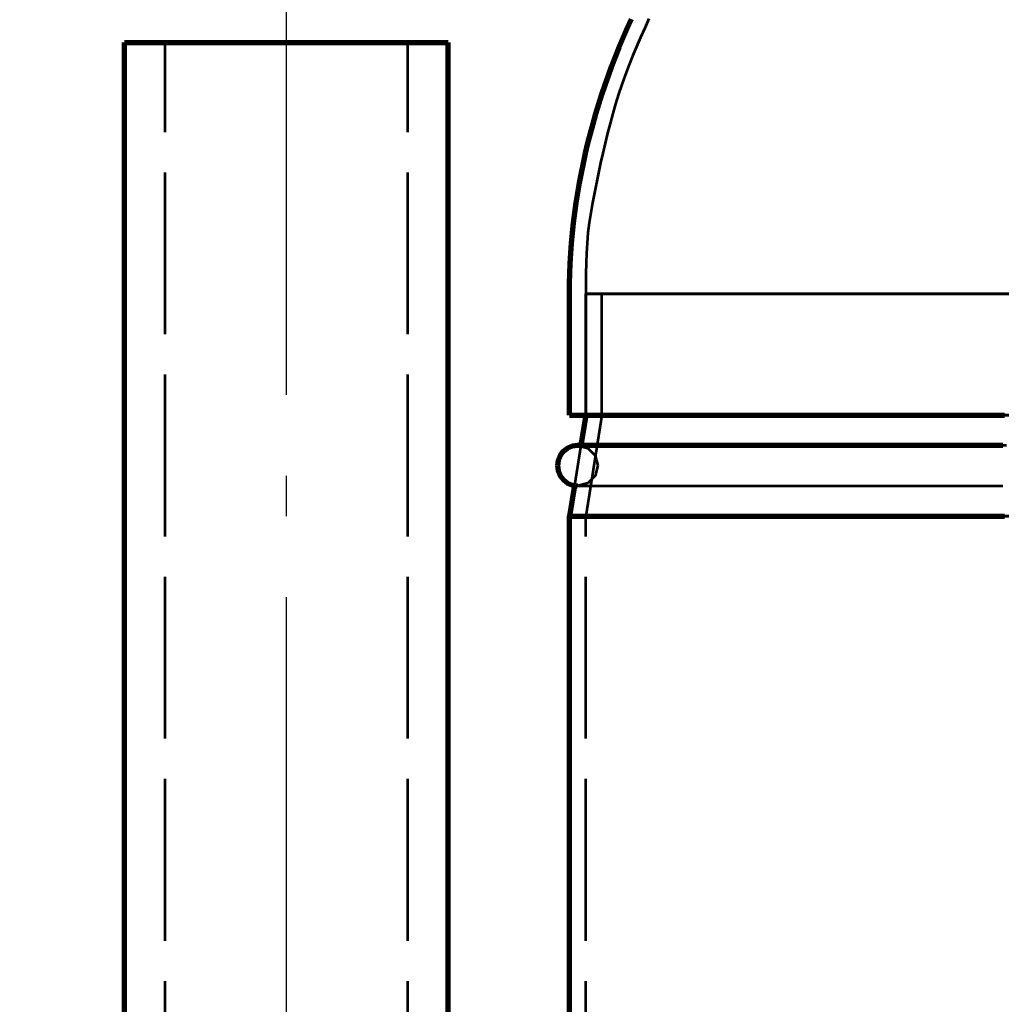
# Model space of a CAD drawing. Header units: millimetres. Extents: x 0 to 2382, y 0 to 420.
# Drawn here: x 97.09 to 121.36, y 301.25 to 325.61 of the extents above; entities that cross this region are included whole.
import ezdxf

# ---------------------------------------------------------------- set-up
doc = ezdxf.new("R2010")
doc.units = ezdxf.units.MM
doc.linetypes.add('IRAM-E-TRAZOS', pattern=[5, 4, -1])
doc.linetypes.add('IRAM-F-TRAZO-PUNTO', pattern=[20, 15, -2, 1, -2])
for name, color, linetype, lineweight in [('01-VISIBLE', 7, 'CONTINUOUS', 70), ('02-OCULTA', 4, 'IRAM-E-TRAZOS', 35), ('03-EJE', 1, 'IRAM-F-TRAZO-PUNTO', 18), ('04-COTA', 3, 'CONTINUOUS', 18)]:
    doc.layers.add(name, color=color, linetype=linetype, lineweight=lineweight)
doc.styles.add('ISO3098', font='isocpeur.ttf')
doc.dimstyles.new('FLAMA-IRAM', dxfattribs={"dimtxt": 3.5, "dimasz": 3.5, "dimexe": 2, "dimexo": 1.5, "dimgap": 1, "dimtad": 1, "dimdec": 1, "dimtxsty": 'ISO3098', "dimblk": 'IRAM_FLECHA', "dimblk1": 'IRAM_FLECHA', "dimblk2": 'IRAM_FLECHA', "dimcen": 2.5, "dimclrd": 256, "dimclre": 256, "dimclrt": 256, "dimazin": 3, "dimtfac": 1, "dimtmove": 0, "dimatfit": 3, "dimlwd": 18, "dimlwe": 18})

# ---------------------------------------------------------------- blocks, each defined once
blk = doc.blocks.new('IRAM_FLECHA')
blk.add_solid([(0, 0), (-1, 0.125), (-1, -0.125)])

msp = doc.modelspace()

# ---------------------------------------------------------------- linework, layer by layer
at = {"layer": '01-VISIBLE'}
for p, q in [((99.688, 192.828), (99.688, 325.041)), ((107.688, 300.098), (107.688, 325.041)), ((110.688, 315.828), (110.688, 318.828)), ((111.088, 315.828), (110.968, 315.078)), ((110.809, 314.084), (110.688, 313.328)), ((110.688, 300.098), (110.688, 313.328))]:
    msp.add_line(p, q, dxfattribs=at)
for points in [[(110.688, 318.828), (110.69, 319.079), (110.696, 319.329), (110.706, 319.58), (110.72, 319.83), (110.739, 320.08), (110.761, 320.329), (110.788, 320.579), (110.818, 320.827), (110.853, 321.075), (110.891, 321.323), (110.934, 321.57), (110.98, 321.816), (111.031, 322.062), (111.085, 322.307), (111.142, 322.55), (111.204, 322.793), (111.269, 323.035), (111.338, 323.276), (111.41, 323.516), (111.486, 323.755), (111.566, 323.993), (111.649, 324.229), (111.735, 324.464), (111.825, 324.698), (111.918, 324.931), (112.014, 325.162), (112.113, 325.393), (112.216, 325.621)], [(99.688, 325.041), (99.938, 325.041), (100.188, 325.041), (100.438, 325.041), (100.688, 325.041), (100.938, 325.041), (101.188, 325.041), (101.438, 325.041), (101.688, 325.041), (101.938, 325.041), (102.188, 325.041), (102.438, 325.041), (102.688, 325.041), (102.938, 325.041), (103.188, 325.041), (103.438, 325.041), (103.688, 325.041), (103.938, 325.041), (104.188, 325.041), (104.438, 325.041), (104.688, 325.041), (104.938, 325.041), (105.188, 325.041), (105.438, 325.041), (105.688, 325.041), (105.938, 325.041), (106.188, 325.041), (106.438, 325.041), (106.688, 325.041), (106.938, 325.041), (107.188, 325.041), (107.438, 325.041), (107.688, 325.041)], [(110.688, 315.828), (110.938, 315.828), (111.188, 315.828), (111.438, 315.828), (111.688, 315.828), (111.938, 315.828), (112.188, 315.828), (112.438, 315.828), (112.688, 315.828), (112.938, 315.828), (113.188, 315.828), (113.438, 315.828), (113.688, 315.828), (113.938, 315.828), (114.188, 315.828), (114.438, 315.828), (114.688, 315.828), (114.938, 315.828), (115.188, 315.828), (115.438, 315.828), (115.688, 315.828), (115.938, 315.828), (116.188, 315.828), (116.438, 315.828), (116.688, 315.828), (116.938, 315.828), (117.188, 315.828), (117.438, 315.828), (117.688, 315.828), (117.938, 315.828), (118.188, 315.828), (118.438, 315.828), (118.688, 315.828), (118.938, 315.828), (119.188, 315.828), (119.438, 315.828), (119.688, 315.828), (119.938, 315.828), (120.188, 315.828), (120.438, 315.828), (120.688, 315.828), (120.938, 315.828), (121.188, 315.828), (121.438, 315.828)], [(110.888, 315.078), (110.759, 315.061), (110.638, 315.011), (110.535, 314.932), (110.455, 314.828), (110.405, 314.707), (110.388, 314.578)], [(110.968, 315.078), (110.955, 315.078), (110.942, 315.078), (110.928, 315.078), (110.915, 315.078), (110.902, 315.078), (110.888, 315.078)], [(121.399, 315.078), (121.149, 315.078), (120.899, 315.078), (120.649, 315.078), (120.398, 315.078), (120.148, 315.078), (119.898, 315.078), (119.648, 315.078), (119.397, 315.078), (119.147, 315.078), (118.897, 315.078), (118.647, 315.078), (118.396, 315.078), (118.146, 315.078), (117.896, 315.078), (117.645, 315.078), (117.395, 315.078), (117.145, 315.078), (116.895, 315.078), (116.644, 315.078), (116.394, 315.078), (116.144, 315.078), (115.894, 315.078), (115.643, 315.078), (115.393, 315.078), (115.143, 315.078), (114.893, 315.078), (114.642, 315.078), (114.392, 315.078), (114.142, 315.078), (113.892, 315.078), (113.641, 315.078), (113.391, 315.078), (113.141, 315.078), (112.89, 315.078), (112.64, 315.078), (112.39, 315.078), (112.14, 315.078), (111.889, 315.078), (111.639, 315.078), (111.389, 315.078), (111.139, 315.078), (110.888, 315.078)], [(110.388, 314.578), (110.405, 314.449), (110.455, 314.328), (110.535, 314.225), (110.638, 314.145), (110.759, 314.095), (110.888, 314.078)], [(110.688, 313.328), (110.938, 313.328), (111.188, 313.328), (111.438, 313.328), (111.688, 313.328), (111.938, 313.328), (112.188, 313.328), (112.438, 313.328), (112.688, 313.328), (112.938, 313.328), (113.188, 313.328), (113.438, 313.328), (113.688, 313.328), (113.938, 313.328), (114.188, 313.328), (114.438, 313.328), (114.688, 313.328), (114.938, 313.328), (115.188, 313.328), (115.438, 313.328), (115.688, 313.328), (115.938, 313.328), (116.188, 313.328), (116.438, 313.328), (116.688, 313.328), (116.938, 313.328), (117.188, 313.328), (117.438, 313.328), (117.688, 313.328), (117.938, 313.328), (118.188, 313.328), (118.438, 313.328), (118.688, 313.328), (118.938, 313.328), (119.188, 313.328), (119.438, 313.328), (119.688, 313.328), (119.938, 313.328), (120.188, 313.328), (120.438, 313.328), (120.688, 313.328), (120.938, 313.328), (121.188, 313.328), (121.438, 313.328)]]:
    msp.add_lwpolyline(points, dxfattribs=at)
at = {"layer": '02-OCULTA'}
for p, q in [((100.688, 192.828), (100.688, 325.041)), ((106.688, 192.828), (106.688, 325.041)), ((111.088, 315.828), (111.088, 318.828)), ((111.088, 318.828), (111.088, 315.828)), ((111.488, 315.828), (111.488, 318.828)), ((111.488, 315.828), (111.088, 313.328)), ((110.968, 315.078), (110.809, 314.084)), ((111.088, 167.828), (111.088, 313.328))]:
    msp.add_line(p, q, dxfattribs=at)
for points in [[(112.652, 325.627), (112.546, 325.399), (112.443, 325.17), (112.343, 324.939), (112.247, 324.707), (112.154, 324.474), (112.066, 324.239), (111.981, 324.002), (111.902, 323.764), (111.826, 323.524), (111.755, 323.283), (111.689, 323.041), (111.625, 322.798), (111.565, 322.554), (111.508, 322.309), (111.453, 322.064), (111.401, 321.818), (111.351, 321.572), (111.302, 321.326), (111.255, 321.079), (111.212, 320.831), (111.174, 320.583), (111.144, 320.334), (111.122, 320.083), (111.107, 319.833), (111.098, 319.582), (111.092, 319.33), (111.089, 319.079), (111.088, 318.828)], [(107.688, 325.041), (107.438, 325.041), (107.188, 325.041), (106.938, 325.041), (106.688, 325.041), (106.438, 325.041), (106.188, 325.041), (105.938, 325.041), (105.688, 325.041), (105.438, 325.041), (105.188, 325.041), (104.938, 325.041), (104.688, 325.041), (104.438, 325.041), (104.188, 325.041), (103.938, 325.041), (103.688, 325.041), (103.438, 325.041), (103.188, 325.041), (102.938, 325.041), (102.688, 325.041), (102.438, 325.041), (102.188, 325.041), (101.938, 325.041), (101.688, 325.041), (101.438, 325.041), (101.188, 325.041), (100.938, 325.041), (100.688, 325.041), (100.438, 325.041), (100.188, 325.041), (99.938, 325.041), (99.688, 325.041)], [(106.688, 325.041), (106.438, 325.041), (106.188, 325.041), (105.938, 325.041), (105.688, 325.041), (105.438, 325.041), (105.188, 325.041), (104.938, 325.041), (104.688, 325.041), (104.438, 325.041), (104.188, 325.041), (103.938, 325.041), (103.688, 325.041), (103.438, 325.041), (103.188, 325.041), (102.938, 325.041), (102.688, 325.041), (102.438, 325.041), (102.188, 325.041), (101.938, 325.041), (101.688, 325.041), (101.438, 325.041), (101.188, 325.041), (100.938, 325.041), (100.688, 325.041)], [(100.688, 325.041), (100.938, 325.041), (101.188, 325.041), (101.438, 325.041), (101.688, 325.041), (101.938, 325.041), (102.188, 325.041), (102.438, 325.041), (102.688, 325.041), (102.938, 325.041), (103.188, 325.041), (103.438, 325.041), (103.688, 325.041), (103.938, 325.041), (104.188, 325.041), (104.438, 325.041), (104.688, 325.041), (104.938, 325.041), (105.188, 325.041), (105.438, 325.041), (105.688, 325.041), (105.938, 325.041), (106.188, 325.041), (106.438, 325.041), (106.688, 325.041)], [(121.611, 318.828), (121.36, 318.828), (121.11, 318.828), (120.859, 318.828), (120.609, 318.828), (120.358, 318.828), (120.107, 318.828), (119.857, 318.828), (119.606, 318.828), (119.356, 318.828), (119.105, 318.828), (118.855, 318.828), (118.604, 318.828), (118.354, 318.828), (118.103, 318.828), (117.853, 318.828), (117.602, 318.828), (117.352, 318.828), (117.101, 318.828), (116.851, 318.828), (116.6, 318.828), (116.35, 318.828), (116.099, 318.828), (115.848, 318.828), (115.598, 318.828), (115.347, 318.828), (115.097, 318.828), (114.846, 318.828), (114.596, 318.828), (114.345, 318.828), (114.095, 318.828), (113.844, 318.828), (113.594, 318.828), (113.343, 318.828), (113.093, 318.828), (112.842, 318.828), (112.592, 318.828), (112.341, 318.828), (112.09, 318.828), (111.84, 318.828), (111.589, 318.828), (111.339, 318.828), (111.088, 318.828)], [(111.088, 318.828), (111.339, 318.828), (111.589, 318.828), (111.84, 318.828), (112.09, 318.828), (112.341, 318.828), (112.592, 318.828), (112.842, 318.828), (113.093, 318.828), (113.343, 318.828), (113.594, 318.828), (113.844, 318.828), (114.095, 318.828), (114.345, 318.828), (114.596, 318.828), (114.846, 318.828), (115.097, 318.828), (115.347, 318.828), (115.598, 318.828), (115.848, 318.828), (116.099, 318.828), (116.35, 318.828), (116.6, 318.828), (116.851, 318.828), (117.101, 318.828), (117.352, 318.828), (117.602, 318.828), (117.853, 318.828), (118.103, 318.828), (118.354, 318.828), (118.604, 318.828), (118.855, 318.828), (119.105, 318.828), (119.356, 318.828), (119.606, 318.828), (119.857, 318.828), (120.107, 318.828), (120.358, 318.828), (120.609, 318.828), (120.859, 318.828), (121.11, 318.828), (121.36, 318.828), (121.611, 318.828)], [(121.504, 318.828), (121.254, 318.828), (121.004, 318.828), (120.753, 318.828), (120.503, 318.828), (120.252, 318.828), (120.002, 318.828), (119.752, 318.828), (119.501, 318.828), (119.251, 318.828), (119, 318.828), (118.75, 318.828), (118.5, 318.828), (118.249, 318.828), (117.999, 318.828), (117.748, 318.828), (117.498, 318.828), (117.248, 318.828), (116.997, 318.828), (116.747, 318.828), (116.496, 318.828), (116.246, 318.828), (115.996, 318.828), (115.745, 318.828), (115.495, 318.828), (115.244, 318.828), (114.994, 318.828), (114.744, 318.828), (114.493, 318.828), (114.243, 318.828), (113.992, 318.828), (113.742, 318.828), (113.492, 318.828), (113.241, 318.828), (112.991, 318.828), (112.74, 318.828), (112.49, 318.828), (112.24, 318.828), (111.989, 318.828), (111.739, 318.828), (111.488, 318.828)], [(111.488, 318.828), (111.739, 318.828), (111.989, 318.828), (112.24, 318.828), (112.49, 318.828), (112.74, 318.828), (112.991, 318.828), (113.241, 318.828), (113.492, 318.828), (113.742, 318.828), (113.992, 318.828), (114.243, 318.828), (114.493, 318.828), (114.744, 318.828), (114.994, 318.828), (115.244, 318.828), (115.495, 318.828), (115.745, 318.828), (115.996, 318.828), (116.246, 318.828), (116.496, 318.828), (116.747, 318.828), (116.997, 318.828), (117.248, 318.828), (117.498, 318.828), (117.748, 318.828), (117.999, 318.828), (118.249, 318.828), (118.5, 318.828), (118.75, 318.828), (119, 318.828), (119.251, 318.828), (119.501, 318.828), (119.752, 318.828), (120.002, 318.828), (120.252, 318.828), (120.503, 318.828), (120.753, 318.828), (121.004, 318.828), (121.254, 318.828), (121.504, 318.828)], [(121.438, 315.828), (121.188, 315.828), (120.938, 315.828), (120.688, 315.828), (120.438, 315.828), (120.188, 315.828), (119.938, 315.828), (119.688, 315.828), (119.438, 315.828), (119.188, 315.828), (118.938, 315.828), (118.688, 315.828), (118.438, 315.828), (118.188, 315.828), (117.938, 315.828), (117.688, 315.828), (117.438, 315.828), (117.188, 315.828), (116.938, 315.828), (116.688, 315.828), (116.438, 315.828), (116.188, 315.828), (115.938, 315.828), (115.688, 315.828), (115.438, 315.828), (115.188, 315.828), (114.938, 315.828), (114.688, 315.828), (114.438, 315.828), (114.188, 315.828), (113.938, 315.828), (113.688, 315.828), (113.438, 315.828), (113.188, 315.828), (112.938, 315.828), (112.688, 315.828), (112.438, 315.828), (112.188, 315.828), (111.938, 315.828), (111.688, 315.828), (111.438, 315.828), (111.188, 315.828), (110.938, 315.828), (110.688, 315.828)], [(121.611, 315.828), (121.36, 315.828), (121.11, 315.828), (120.859, 315.828), (120.609, 315.828), (120.358, 315.828), (120.107, 315.828), (119.857, 315.828), (119.606, 315.828), (119.356, 315.828), (119.105, 315.828), (118.855, 315.828), (118.604, 315.828), (118.354, 315.828), (118.103, 315.828), (117.853, 315.828), (117.602, 315.828), (117.352, 315.828), (117.101, 315.828), (116.851, 315.828), (116.6, 315.828), (116.35, 315.828), (116.099, 315.828), (115.848, 315.828), (115.598, 315.828), (115.347, 315.828), (115.097, 315.828), (114.846, 315.828), (114.596, 315.828), (114.345, 315.828), (114.095, 315.828), (113.844, 315.828), (113.594, 315.828), (113.343, 315.828), (113.093, 315.828), (112.842, 315.828), (112.592, 315.828), (112.341, 315.828), (112.09, 315.828), (111.84, 315.828), (111.589, 315.828), (111.339, 315.828), (111.088, 315.828)], [(111.088, 315.828), (111.339, 315.828), (111.589, 315.828), (111.84, 315.828), (112.09, 315.828), (112.341, 315.828), (112.592, 315.828), (112.842, 315.828), (113.093, 315.828), (113.343, 315.828), (113.594, 315.828), (113.844, 315.828), (114.095, 315.828), (114.345, 315.828), (114.596, 315.828), (114.846, 315.828), (115.097, 315.828), (115.347, 315.828), (115.598, 315.828), (115.848, 315.828), (116.099, 315.828), (116.35, 315.828), (116.6, 315.828), (116.851, 315.828), (117.101, 315.828), (117.352, 315.828), (117.602, 315.828), (117.853, 315.828), (118.103, 315.828), (118.354, 315.828), (118.604, 315.828), (118.855, 315.828), (119.105, 315.828), (119.356, 315.828), (119.606, 315.828), (119.857, 315.828), (120.107, 315.828), (120.358, 315.828), (120.609, 315.828), (120.859, 315.828), (121.11, 315.828), (121.36, 315.828), (121.611, 315.828)], [(121.611, 315.828), (121.36, 315.828), (121.11, 315.828), (120.859, 315.828), (120.609, 315.828), (120.358, 315.828), (120.107, 315.828), (119.857, 315.828), (119.606, 315.828), (119.356, 315.828), (119.105, 315.828), (118.855, 315.828), (118.604, 315.828), (118.354, 315.828), (118.103, 315.828), (117.853, 315.828), (117.602, 315.828), (117.352, 315.828), (117.101, 315.828), (116.851, 315.828), (116.6, 315.828), (116.35, 315.828), (116.099, 315.828), (115.848, 315.828), (115.598, 315.828), (115.347, 315.828), (115.097, 315.828), (114.846, 315.828), (114.596, 315.828), (114.345, 315.828), (114.095, 315.828), (113.844, 315.828), (113.594, 315.828), (113.343, 315.828), (113.093, 315.828), (112.842, 315.828), (112.592, 315.828), (112.341, 315.828), (112.09, 315.828), (111.84, 315.828), (111.589, 315.828), (111.339, 315.828), (111.088, 315.828)], [(111.088, 315.828), (111.339, 315.828), (111.589, 315.828), (111.84, 315.828), (112.09, 315.828), (112.341, 315.828), (112.592, 315.828), (112.842, 315.828), (113.093, 315.828), (113.343, 315.828), (113.594, 315.828), (113.844, 315.828), (114.095, 315.828), (114.345, 315.828), (114.596, 315.828), (114.846, 315.828), (115.097, 315.828), (115.347, 315.828), (115.598, 315.828), (115.848, 315.828), (116.099, 315.828), (116.35, 315.828), (116.6, 315.828), (116.851, 315.828), (117.101, 315.828), (117.352, 315.828), (117.602, 315.828), (117.853, 315.828), (118.103, 315.828), (118.354, 315.828), (118.604, 315.828), (118.855, 315.828), (119.105, 315.828), (119.356, 315.828), (119.606, 315.828), (119.857, 315.828), (120.107, 315.828), (120.358, 315.828), (120.609, 315.828), (120.859, 315.828), (121.11, 315.828), (121.36, 315.828), (121.611, 315.828)], [(121.504, 315.828), (121.254, 315.828), (121.004, 315.828), (120.753, 315.828), (120.503, 315.828), (120.252, 315.828), (120.002, 315.828), (119.752, 315.828), (119.501, 315.828), (119.251, 315.828), (119, 315.828), (118.75, 315.828), (118.5, 315.828), (118.249, 315.828), (117.999, 315.828), (117.748, 315.828), (117.498, 315.828), (117.248, 315.828), (116.997, 315.828), (116.747, 315.828), (116.496, 315.828), (116.246, 315.828), (115.996, 315.828), (115.745, 315.828), (115.495, 315.828), (115.244, 315.828), (114.994, 315.828), (114.744, 315.828), (114.493, 315.828), (114.243, 315.828), (113.992, 315.828), (113.742, 315.828), (113.492, 315.828), (113.241, 315.828), (112.991, 315.828), (112.74, 315.828), (112.49, 315.828), (112.24, 315.828), (111.989, 315.828), (111.739, 315.828), (111.488, 315.828)], [(111.488, 315.828), (111.739, 315.828), (111.989, 315.828), (112.24, 315.828), (112.49, 315.828), (112.74, 315.828), (112.991, 315.828), (113.241, 315.828), (113.492, 315.828), (113.742, 315.828), (113.992, 315.828), (114.243, 315.828), (114.493, 315.828), (114.744, 315.828), (114.994, 315.828), (115.244, 315.828), (115.495, 315.828), (115.745, 315.828), (115.996, 315.828), (116.246, 315.828), (116.496, 315.828), (116.747, 315.828), (116.997, 315.828), (117.248, 315.828), (117.498, 315.828), (117.748, 315.828), (117.999, 315.828), (118.249, 315.828), (118.5, 315.828), (118.75, 315.828), (119, 315.828), (119.251, 315.828), (119.501, 315.828), (119.752, 315.828), (120.002, 315.828), (120.252, 315.828), (120.503, 315.828), (120.753, 315.828), (121.004, 315.828), (121.254, 315.828), (121.504, 315.828)], [(110.888, 315.078), (111.138, 315.011), (111.321, 314.828), (111.388, 314.578), (111.321, 314.328), (111.138, 314.145), (110.888, 314.078)], [(121.49, 315.078), (121.239, 315.078), (120.988, 315.078), (120.738, 315.078), (120.487, 315.078), (120.237, 315.078), (119.986, 315.078), (119.736, 315.078), (119.485, 315.078), (119.235, 315.078), (118.984, 315.078), (118.734, 315.078), (118.483, 315.078), (118.233, 315.078), (117.982, 315.078), (117.732, 315.078), (117.481, 315.078), (117.231, 315.078), (116.98, 315.078), (116.73, 315.078), (116.479, 315.078), (116.229, 315.078), (115.978, 315.078), (115.728, 315.078), (115.477, 315.078), (115.227, 315.078), (114.976, 315.078), (114.726, 315.078), (114.475, 315.078), (114.225, 315.078), (113.974, 315.078), (113.724, 315.078), (113.473, 315.078), (113.223, 315.078), (112.972, 315.078), (112.722, 315.078), (112.471, 315.078), (112.221, 315.078), (111.97, 315.078), (111.72, 315.078), (111.469, 315.078), (111.219, 315.078), (110.968, 315.078)], [(110.888, 314.078), (111.138, 314.078), (111.389, 314.078), (111.639, 314.078), (111.889, 314.078), (112.14, 314.078), (112.39, 314.078), (112.64, 314.078), (112.89, 314.078), (113.141, 314.078), (113.391, 314.078), (113.641, 314.078), (113.891, 314.078), (114.142, 314.078), (114.392, 314.078), (114.642, 314.078), (114.892, 314.078), (115.143, 314.078), (115.393, 314.078), (115.643, 314.078), (115.894, 314.078), (116.144, 314.078), (116.394, 314.078), (116.644, 314.078), (116.895, 314.078), (117.145, 314.078), (117.395, 314.078), (117.645, 314.078), (117.896, 314.078), (118.146, 314.078), (118.396, 314.078), (118.646, 314.078), (118.897, 314.078), (119.147, 314.078), (119.397, 314.078), (119.648, 314.078), (119.898, 314.078), (120.148, 314.078), (120.398, 314.078), (120.649, 314.078), (120.899, 314.078), (121.149, 314.078), (121.399, 314.078)], [(110.888, 314.078), (111.139, 314.078), (111.389, 314.078), (111.639, 314.078), (111.889, 314.078), (112.14, 314.078), (112.39, 314.078), (112.64, 314.078), (112.89, 314.078), (113.141, 314.078), (113.391, 314.078), (113.641, 314.078), (113.892, 314.078), (114.142, 314.078), (114.392, 314.078), (114.642, 314.078), (114.893, 314.078), (115.143, 314.078), (115.393, 314.078), (115.643, 314.078), (115.894, 314.078), (116.144, 314.078), (116.394, 314.078), (116.644, 314.078), (116.895, 314.078), (117.145, 314.078), (117.395, 314.078), (117.645, 314.078), (117.896, 314.078), (118.146, 314.078), (118.396, 314.078), (118.647, 314.078), (118.897, 314.078), (119.147, 314.078), (119.397, 314.078), (119.648, 314.078), (119.898, 314.078), (120.148, 314.078), (120.398, 314.078), (120.649, 314.078), (120.899, 314.078), (121.149, 314.078), (121.399, 314.078)], [(121.438, 313.328), (121.188, 313.328), (120.938, 313.328), (120.688, 313.328), (120.438, 313.328), (120.188, 313.328), (119.938, 313.328), (119.688, 313.328), (119.438, 313.328), (119.188, 313.328), (118.938, 313.328), (118.688, 313.328), (118.438, 313.328), (118.188, 313.328), (117.938, 313.328), (117.688, 313.328), (117.438, 313.328), (117.188, 313.328), (116.938, 313.328), (116.688, 313.328), (116.438, 313.328), (116.188, 313.328), (115.938, 313.328), (115.688, 313.328), (115.438, 313.328), (115.188, 313.328), (114.938, 313.328), (114.688, 313.328), (114.438, 313.328), (114.188, 313.328), (113.938, 313.328), (113.688, 313.328), (113.438, 313.328), (113.188, 313.328), (112.938, 313.328), (112.688, 313.328), (112.438, 313.328), (112.188, 313.328), (111.938, 313.328), (111.688, 313.328), (111.438, 313.328), (111.188, 313.328), (110.938, 313.328), (110.688, 313.328)], [(121.611, 313.328), (121.36, 313.328), (121.11, 313.328), (120.859, 313.328), (120.609, 313.328), (120.358, 313.328), (120.107, 313.328), (119.857, 313.328), (119.606, 313.328), (119.356, 313.328), (119.105, 313.328), (118.855, 313.328), (118.604, 313.328), (118.354, 313.328), (118.103, 313.328), (117.853, 313.328), (117.602, 313.328), (117.352, 313.328), (117.101, 313.328), (116.851, 313.328), (116.6, 313.328), (116.35, 313.328), (116.099, 313.328), (115.848, 313.328), (115.598, 313.328), (115.347, 313.328), (115.097, 313.328), (114.846, 313.328), (114.596, 313.328), (114.345, 313.328), (114.095, 313.328), (113.844, 313.328), (113.594, 313.328), (113.343, 313.328), (113.093, 313.328), (112.842, 313.328), (112.592, 313.328), (112.341, 313.328), (112.09, 313.328), (111.84, 313.328), (111.589, 313.328), (111.339, 313.328), (111.088, 313.328)], [(111.088, 313.328), (111.339, 313.328), (111.589, 313.328), (111.84, 313.328), (112.09, 313.328), (112.341, 313.328), (112.592, 313.328), (112.842, 313.328), (113.093, 313.328), (113.343, 313.328), (113.594, 313.328), (113.844, 313.328), (114.095, 313.328), (114.345, 313.328), (114.596, 313.328), (114.846, 313.328), (115.097, 313.328), (115.347, 313.328), (115.598, 313.328), (115.848, 313.328), (116.099, 313.328), (116.35, 313.328), (116.6, 313.328), (116.851, 313.328), (117.101, 313.328), (117.352, 313.328), (117.602, 313.328), (117.853, 313.328), (118.103, 313.328), (118.354, 313.328), (118.604, 313.328), (118.855, 313.328), (119.105, 313.328), (119.356, 313.328), (119.606, 313.328), (119.857, 313.328), (120.107, 313.328), (120.358, 313.328), (120.609, 313.328), (120.859, 313.328), (121.11, 313.328), (121.36, 313.328), (121.611, 313.328)]]:
    msp.add_lwpolyline(points, dxfattribs=at)
at = {"layer": '03-EJE'}
msp.add_line((103.688, 176.328), (103.688, 326.541), dxfattribs=at)

# ---------------------------------------------------------------- dimensions: what is measured, and where the dimension line sits
at = {"layer": '04-COTA'}
for base, p1, p2 in [((75.188, 167.828), (97.188, 167.828), (97.188, 374.971)), ((86.188, 167.828), (110.688, 167.828), (155.188, 352.366))]:
    msp.add_linear_dim(base=base, p1=p1, p2=p2, angle=90, dimstyle='FLAMA-IRAM', override={"dimlfac": 2}, dxfattribs=at).render()

doc.saveas('drawing.dxf')
